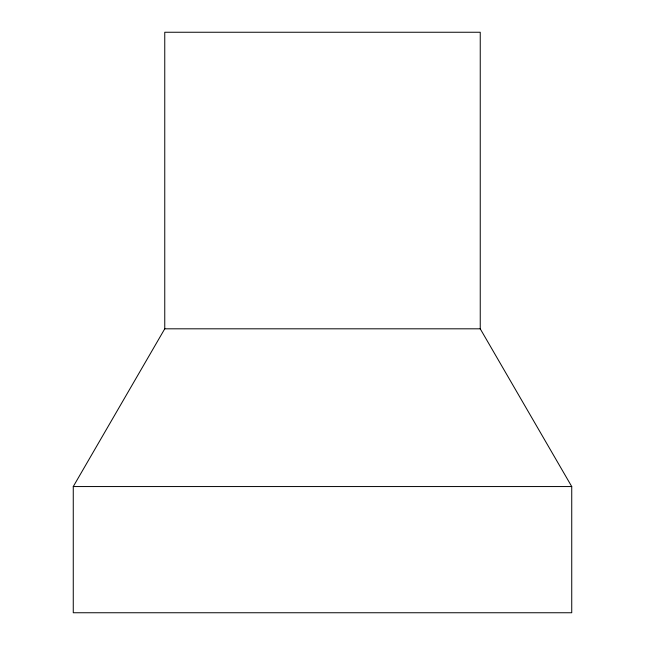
<?xml version="1.0" encoding="UTF-8"?>
<svg xmlns="http://www.w3.org/2000/svg" width="645" height="645" viewBox="0 0 645 645"><rect width="100%" height="100%" fill="white"/><g stroke="black" fill="none" stroke-linecap="round" stroke-linejoin="round"><path stroke-width="0.97" d="M73.264 486.556L164.757 328.813L164.757 32.25L480.243 32.25L480.243 328.813L571.736 486.556L571.736 612.75L73.264 612.75L73.264 486.556L571.736 486.556M164.757 328.813L480.243 328.813"/></g></svg>
